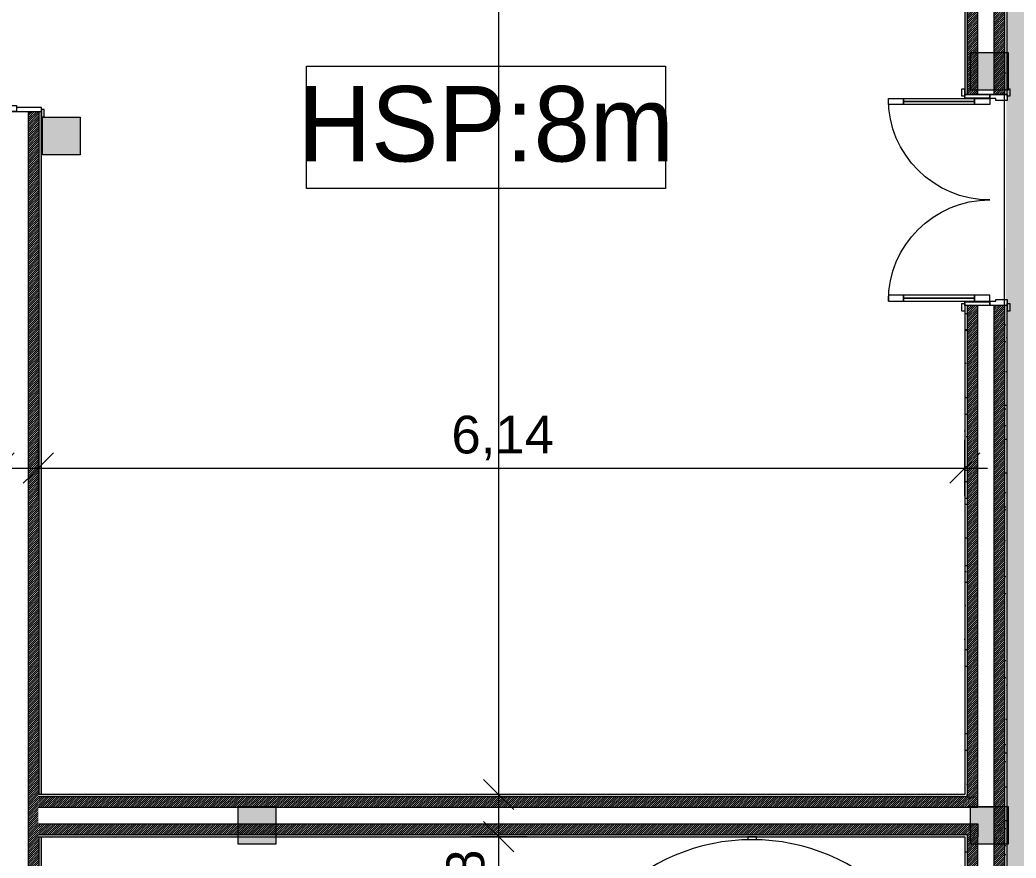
# Model space of a CAD drawing. Header units: millimetres. Extents: x 141848 to 1648660, y -821378 to -151356.
# Drawn here: x 185433 to 192036, y -200522 to -194965 of the extents above; entities that cross this region are included whole.
import ezdxf

# ---------------------------------------------------------------- set-up
doc = ezdxf.new("R2010")
doc.units = ezdxf.units.MM
doc.header["$MEASUREMENT"] = 0
doc.linetypes.add('Wipeout_Contour', pattern=[1000, 0, -1000])
for name, color, linetype in [('Cotations - 1_100', 7, 'Continuous'), ('Hachure', 7, 'Continuous'), ('Nouveau_Co-Structure', 7, 'Continuous'), ('Portes ARCHICAD', 7, 'Continuous'), ('Sols_ Dalles', 7, 'Continuous')]:
    doc.layers.add(name, color=color, linetype=linetype)
doc.styles.add('STYLE_GENERE_1', font='')
doc.styles.add('STYLE_GENERE_2', font='')
doc.styles.get('STYLE_GENERE_1').set_extended_font_data('Agency FB')
doc.styles.get('STYLE_GENERE_2').set_extended_font_data('Arial')
doc.dimstyles.new('STYLE_GENERE__1', dxfattribs={"dimtxt": 250, "dimasz": 190, "dimexe": 1.25, "dimexo": 0.625, "dimgap": 0, "dimtad": 1, "dimlfac": 0.001, "dimtxsty": 'STYLE_GENERE_2', "dimblk": 'ARROWHEAD_6', "dimblk1": 'ARROWHEAD_6', "dimblk2": 'ARROWHEAD_6', "dimcen": 2.5, "dimse1": 1, "dimse2": 1, "dimclrd": 7, "dimclre": 7, "dimclrt": 7, "dimazin": 3, "dimtfac": 1, "dimtmove": 0, "dimatfit": 3})
doc.dimstyles.new('STYLE_GENERE__2', dxfattribs={"dimtxt": 250, "dimasz": 190, "dimexe": 1.25, "dimexo": 0.625, "dimgap": 0, "dimtad": 1, "dimlfac": 0.001, "dimtxsty": 'STYLE_GENERE_2', "dimblk": 'ARROWHEAD_6', "dimblk1": 'ARROWHEAD_6', "dimblk2": 'ARROWHEAD_6', "dimcen": 2.5, "dimse1": 1, "dimse2": 1, "dimclrd": 7, "dimclre": 7, "dimclrt": 7, "dimazin": 3, "dimtfac": 1, "dimtmove": 0, "dimatfit": 3})
pattern_1 = [(45, (0, 175), (-55.68466, 55.68466), [0, -52.5, 0, -78.75]), (110, (175, 175), (74.000794, 26.934086), [0, -38.5, 0, -66.5])]
pattern_2 = [(45, (0, 0), (-7.0710678, 7.0710678), [])]

# ---------------------------------------------------------------- blocks, each defined once
blk = doc.blocks.new('Porte double 25')
at = {"layer": 'Portes ARCHICAD', "color": 7, "linetype": 'Continuous', "lineweight": 5}
for p, q in [((-672, 672), (-672, 572)), ((-632, 672), (-672, 672)), ((-632, 572), (-632, 672)), ((632, 572), (632, 672)), ((632, 672), (672, 672)), ((672, 672), (672, 572)), ((-672, 572), (-632, 572)), ((-652, 572), (-652, 100)), ((672, 572), (632, 572)), ((652, 572), (652, 100)), ((-632, 100), (-672, 100)), ((-672, 100), (-672, 0)), ((-632, 0), (-632, 100)), ((632, 0), (632, 100)), ((632, 100), (672, 100)), ((672, 100), (672, 0)), ((-737, 0), (-737, 19)), ((-737, 19), (-687, 19)), ((-687, 0), (-737, 0)), ((-700, 0), (-737, 0)), ((-700, 0), (-737, 0)), ((-672, 0), (-700, 0)), ((-700, 0), (-700, -115)), ((-700, 0), (-700, -15)), ((-700, 0), (-700, -15)), ((-687, 19), (-687, 0)), ((-672, -40), (-672, 0)), ((-672, 0), (-632, 0)), ((672, 0), (632, 0)), ((700, 0), (672, 0)), ((672, 0), (672, -40)), ((687, 19), (737, 19)), ((687, 0), (687, 19)), ((737, 0), (687, 0)), ((700, -115), (700, 0)), ((700, 0), (700, -15)), ((700, 0), (700, -15)), ((700, 0), (737, 0)), ((700, 0), (737, 0)), ((737, 19), (737, 0)), ((-700, -15), (-700, -85)), ((-700, -15), (-700, -85)), ((-660, -40), (-672, -40)), ((-660, -115), (-660, -40)), ((672, -40), (660, -40)), ((660, -40), (660, -115)), ((700, -15), (700, -85)), ((700, -15), (700, -85)), ((-700, -85), (-700, -115)), ((-700, -85), (-700, -115)), ((-700, -280), (-700, -115)), ((-700, -115), (-675, -115)), ((-700, -115), (-660, -115)), ((-700, -115), (-700, -195)), ((-700, -115), (-700, -195)), ((-675, -115), (-675, -280)), ((660, -115), (700, -115)), ((675, -280), (675, -115)), ((675, -115), (700, -115)), ((700, -85), (700, -115)), ((700, -85), (700, -115)), ((700, -115), (700, -280)), ((700, -115), (700, -195)), ((700, -115), (700, -195)), ((-700, -195), (-700, -265)), ((-700, -195), (-700, -265)), ((700, -195), (700, -265)), ((700, -195), (700, -265)), ((-737, -299), (-737, -280)), ((-737, -280), (-687, -280)), ((-700, -280), (-737, -280)), ((-700, -280), (-737, -280)), ((-687, -299), (-737, -299)), ((-700, -265), (-700, -280)), ((-700, -265), (-700, -280)), ((-675, -280), (-700, -280)), ((-687, -280), (-687, -299)), ((700, -280), (675, -280)), ((687, -280), (737, -280)), ((687, -299), (687, -280)), ((737, -299), (687, -299)), ((700, -265), (700, -280)), ((700, -265), (700, -280)), ((700, -280), (737, -280)), ((700, -280), (737, -280)), ((737, -280), (737, -299))]:
    blk.add_line(p, q, dxfattribs=at)
at = {"layer": 'Portes ARCHICAD', "color": 7, "linetype": 'Continuous', "lineweight": 5, "flags": 128}
for points in [[(-672, 572), (-672, 100), (-652, 100), (-652, 572)], [(-652, 572), (-652, 100), (-632, 100), (-632, 572)], [(652, 572), (652, 100), (632, 100), (632, 572)], [(672, 572), (672, 100), (652, 100), (652, 572)]]:
    blk.add_lwpolyline(points, close=True, dxfattribs=at)
at = {"layer": 'Portes ARCHICAD', "color": 7, "linetype": 'Continuous', "lineweight": 5}
for centre, start, end in [((-672, 0), 0, 90), ((672, 0), 90, 180)]:
    blk.add_arc(centre, 672, start, end, dxfattribs=at)
blk = doc.blocks.new('Mur_8_1', base_point=(185576, -188434))
at = {"color": 254, "linetype": 'Wipeout_Contour', "lineweight": 0, "ltscale": 1093558.611150799}
blk.add_wipeout([(185561, -195571.4), (185561, -205895.6), (185576, -205895.6), (185576, -195571.4)], dxfattribs=at)
at = {"linetype": 'Continuous', "lineweight": 5, "true_color": 0x5f5f5f}
h = blk.add_hatch(dxfattribs=at)
h.set_pattern_fill('Enduit_0001', color=251, style=0, pattern_type=2)
h.set_pattern_definition(pattern_1)
h.paths.add_polyline_path([(185561, -195571.4), (185561, -205895.6), (185576, -205895.6), (185576, -195571.4)])
at = {"color": 254, "linetype": 'Wipeout_Contour', "lineweight": 0, "ltscale": 1093443.210127418}
blk.add_wipeout([(185491, -195571.4), (185491, -205895.6), (185561, -205895.6), (185561, -195571.4)], dxfattribs=at)
at = {"linetype": 'Continuous', "lineweight": 5, "true_color": 0x5f5f5f}
h = blk.add_hatch(dxfattribs=at)
h.set_pattern_fill('Briques_terre_cuite__int_97', color=251, style=0, pattern_type=2)
h.set_pattern_definition(pattern_2)
h.paths.add_polyline_path([(185491, -195571.4), (185491, -205895.6), (185561, -205895.6), (185561, -195571.4)])
at = {"color": 7, "linetype": 'Continuous', "lineweight": 5}
for p, q in [((185561, -205895.6), (185561, -195571.4)), ((185561, -195571.4), (185576, -195571.4)), ((185576, -195571.4), (185576, -195608.4))]:
    blk.add_line(p, q, dxfattribs=at)
at = {"color": 7, "linetype": 'Continuous', "lineweight": 5, "flags": 128}
blk.add_lwpolyline([(185576, -205895.6), (185576, -195571.4)], dxfattribs=at)
at = {"color": 254, "linetype": 'Wipeout_Contour', "lineweight": 0, "ltscale": 1093198.875686911}
blk.add_wipeout([(185381, -195571.4), (185381, -205895.6), (185491, -205895.6), (185491, -195571.4)], dxfattribs=at)
at = {"color": 7, "linetype": 'Continuous', "lineweight": 5}
for p, q in [((185411, -195571.4), (185491, -195571.4)), ((185491, -205895.6), (185491, -195571.4)), ((185491, -195571.4), (185561, -195571.4))]:
    blk.add_line(p, q, dxfattribs=at)
at = {"layer": 'Portes ARCHICAD', "color": 7, "linetype": 'Continuous', "lineweight": 5, "xscale": -1, "zscale": 1000, "rotation": 90}
blk.add_blockref('Porte double 25', (185296, -194871.4), dxfattribs=at)
blk = doc.blocks.new('Mur_18_1', base_point=(185555.5, -200380.6))
at = {"color": 254, "linetype": 'Wipeout_Contour', "lineweight": 0, "ltscale": 831348.186557}
blk.add_wipeout([(191696, -200100.6), (191711, -200115.6), (191711, -200100.6)], dxfattribs=at)
at = {"color": 254, "linetype": 'Wipeout_Contour', "lineweight": 0, "ltscale": 1100792.837930472}
blk.add_wipeout([(191696, -200365.6), (185555.5, -200365.6), (185555.5, -200380.6), (191696, -200380.6)], dxfattribs=at)
at = {"color": 254, "linetype": 'Wipeout_Contour', "lineweight": 0, "ltscale": 832472.228427}
blk.add_wipeout([(191976, -200365.6), (191961, -200365.6), (191976, -200380.6)], dxfattribs=at)
at = {"linetype": 'Continuous', "lineweight": 5, "true_color": 0x5f5f5f}
h = blk.add_hatch(dxfattribs=at)
h.set_pattern_fill('Enduit_0001', color=251, style=0, pattern_type=2)
h.set_pattern_definition(pattern_1)
h.paths.add_polyline_path([(191696, -200100.6), (191711, -200115.6), (191711, -200100.6)])
h = blk.add_hatch(dxfattribs=at)
h.set_pattern_fill('Enduit_0001', color=251, style=0, pattern_type=2)
h.set_pattern_definition(pattern_1)
h.paths.add_polyline_path([(191696, -200365.6), (185555.5, -200365.6), (185555.5, -200380.6), (191696, -200380.6)])
h = blk.add_hatch(dxfattribs=at)
h.set_pattern_fill('Enduit_0001', color=251, style=0, pattern_type=2)
h.set_pattern_definition(pattern_1)
h.paths.add_polyline_path([(191976, -200365.6), (191961, -200365.6), (191976, -200380.6)])
at = {"color": 254, "linetype": 'Wipeout_Contour', "lineweight": 0, "ltscale": 832291.12874}
blk.add_wipeout([(191891, -200295.6), (191961, -200365.6), (191961, -200295.6)], dxfattribs=at)
at = {"color": 254, "linetype": 'Wipeout_Contour', "lineweight": 0, "ltscale": 1109231.172089697}
blk.add_wipeout([(191711, -200365.6), (191696, -200365.6), (191696, -200380.6), (191711, -200380.6)], dxfattribs=at)
at = {"linetype": 'Continuous', "lineweight": 5, "true_color": 0x5f5f5f}
h = blk.add_hatch(dxfattribs=at)
h.set_pattern_fill('Briques_terre_cuite__int_97', color=251, style=0, pattern_type=2)
h.set_pattern_definition(pattern_2)
h.paths.add_polyline_path([(191891, -200295.6), (191961, -200365.6), (191961, -200295.6)])
h = blk.add_hatch(dxfattribs=at)
h.set_pattern_fill('Enduit_0001', color=251, style=0, pattern_type=2)
h.set_pattern_definition(pattern_1)
h.paths.add_polyline_path([(191711, -200365.6), (191696, -200365.6), (191696, -200380.6), (191711, -200380.6)])
at = {"color": 254, "linetype": 'Wipeout_Contour', "lineweight": 0, "ltscale": 831908.778658}
blk.add_wipeout([(191781, -200185.6), (191891, -200295.6), (191891, -200185.6)], dxfattribs=at)
at = {"color": 254, "linetype": 'Wipeout_Contour', "lineweight": 0, "ltscale": 1100689.804570638}
blk.add_wipeout([(191711, -200295.6), (185555.5, -200295.6), (185555.5, -200365.6), (191711, -200365.6)], dxfattribs=at)
at = {"color": 254, "linetype": 'Wipeout_Contour', "lineweight": 0, "ltscale": 832474.09663}
blk.add_wipeout([(191961, -200365.6), (191961, -200380.6), (191976, -200380.6)], dxfattribs=at)
at = {"linetype": 'Continuous', "lineweight": 5, "true_color": 0x5f5f5f}
h = blk.add_hatch(dxfattribs=at)
h.set_pattern_fill('Briques_terre_cuite__int_97', color=251, style=0, pattern_type=2)
h.set_pattern_definition(pattern_2)
h.paths.add_polyline_path([(191711, -200295.6), (185555.5, -200295.6), (185555.5, -200365.6), (191711, -200365.6)])
h = blk.add_hatch(dxfattribs=at)
h.set_pattern_fill('Enduit_0001', color=251, style=0, pattern_type=2)
h.set_pattern_definition(pattern_1)
h.paths.add_polyline_path([(191961, -200365.6), (191961, -200380.6), (191976, -200380.6)])
at = {"color": 254, "linetype": 'Wipeout_Contour', "lineweight": 0, "ltscale": 831527.627842}
blk.add_wipeout([(191711, -200115.6), (191781, -200185.6), (191781, -200115.6)], dxfattribs=at)
at = {"linetype": 'Continuous', "lineweight": 5, "true_color": 0x5f5f5f}
h = blk.add_hatch(dxfattribs=at)
h.set_pattern_fill('Briques_terre_cuite__int_97', color=251, style=0, pattern_type=2)
h.set_pattern_definition(pattern_2)
h.paths.add_polyline_path([(191711, -200115.6), (191781, -200185.6), (191781, -200115.6)])
at = {"color": 254, "linetype": 'Wipeout_Contour', "lineweight": 0, "ltscale": 1109225.892009996}
blk.add_wipeout([(191781, -200295.6), (191711, -200295.6), (191711, -200365.6), (191781, -200365.6)], dxfattribs=at)
at = {"color": 254, "linetype": 'Wipeout_Contour', "lineweight": 0, "ltscale": 832294.66322}
blk.add_wipeout([(191891, -200295.6), (191891, -200365.6), (191961, -200365.6)], dxfattribs=at)
at = {"linetype": 'Continuous', "lineweight": 5, "true_color": 0x5f5f5f}
h = blk.add_hatch(dxfattribs=at)
h.set_pattern_fill('Briques_terre_cuite__int_97', color=251, style=0, pattern_type=2)
h.set_pattern_definition(pattern_2)
h.paths.add_polyline_path([(191781, -200295.6), (191711, -200295.6), (191711, -200365.6), (191781, -200365.6)])
h = blk.add_hatch(dxfattribs=at)
h.set_pattern_fill('Briques_terre_cuite__int_97', color=251, style=0, pattern_type=2)
h.set_pattern_definition(pattern_2)
h.paths.add_polyline_path([(191891, -200295.6), (191891, -200365.6), (191961, -200365.6)])
at = {"color": 7, "linetype": 'Continuous', "lineweight": 5}
for p, q in [((191961, -200365.6), (191961, -200295.6)), ((185555.5, -200365.6), (191711, -200365.6)), ((191711, -200365.6), (191711, -200380.6)), ((191961, -200380.6), (191961, -200365.6))]:
    blk.add_line(p, q, dxfattribs=at)
at = {"color": 7, "linetype": 'Continuous', "lineweight": 5, "flags": 128}
for points in [[(191976, -200380.6), (191976, -200365.6)], [(185555.5, -200380.6), (191696, -200380.6)]]:
    blk.add_lwpolyline(points, dxfattribs=at)
at = {"color": 7, "linetype": 'Continuous', "lineweight": 5}
blk.add_point((191891, -200365.6), dxfattribs=at)
at = {"color": 254, "linetype": 'Wipeout_Contour', "lineweight": 0, "ltscale": 1100021.241872152}
blk.add_wipeout([(191696, -200100.6), (185555.5, -200100.6), (185555.5, -200115.6), (191696, -200115.6)], dxfattribs=at)
at = {"linetype": 'Continuous', "lineweight": 5, "true_color": 0x5f5f5f}
h = blk.add_hatch(dxfattribs=at)
h.set_pattern_fill('Enduit_0001', color=251, style=0, pattern_type=2)
h.set_pattern_definition(pattern_1)
h.paths.add_polyline_path([(191696, -200100.6), (185555.5, -200100.6), (185555.5, -200115.6), (191696, -200115.6)])
at = {"color": 254, "linetype": 'Wipeout_Contour', "lineweight": 0, "ltscale": 1100524.563557765}
blk.add_wipeout([(191781, -200185.6), (185555.5, -200185.6), (185555.5, -200295.6), (191781, -200295.6)], dxfattribs=at)
at = {"color": 254, "linetype": 'Wipeout_Contour', "lineweight": 0, "ltscale": 831350.055374}
blk.add_wipeout([(191696, -200115.6), (191711, -200115.6), (191696, -200100.6)], dxfattribs=at)
at = {"color": 254, "linetype": 'Wipeout_Contour', "lineweight": 0, "ltscale": 831913.526432}
blk.add_wipeout([(191781, -200295.6), (191891, -200295.6), (191781, -200185.6)], dxfattribs=at)
at = {"linetype": 'Continuous', "lineweight": 5, "true_color": 0x5f5f5f}
h = blk.add_hatch(dxfattribs=at)
h.set_pattern_fill('Enduit_0001', color=251, style=0, pattern_type=2)
h.set_pattern_definition(pattern_1)
h.paths.add_polyline_path([(191696, -200115.6), (191711, -200115.6), (191696, -200100.6)])
at = {"color": 7, "linetype": 'Continuous', "lineweight": 5}
for p, q in [((191891, -200295.6), (191891, -200185.6)), ((185555.5, -200295.6), (191781, -200295.6)), ((191781, -200295.6), (191781, -200365.6)), ((191891, -200365.6), (191891, -200295.6))]:
    blk.add_line(p, q, dxfattribs=at)
at = {"color": 254, "linetype": 'Wipeout_Contour', "lineweight": 0, "ltscale": 1100165.711308609}
blk.add_wipeout([(191711, -200115.6), (185555.5, -200115.6), (185555.5, -200185.6), (191711, -200185.6)], dxfattribs=at)
at = {"linetype": 'Continuous', "lineweight": 5, "true_color": 0x5f5f5f}
h = blk.add_hatch(dxfattribs=at)
h.set_pattern_fill('Briques_terre_cuite__int_97', color=251, style=0, pattern_type=2)
h.set_pattern_definition(pattern_2)
h.paths.add_polyline_path([(191711, -200115.6), (185555.5, -200115.6), (185555.5, -200185.6), (191711, -200185.6)])
at = {"color": 254, "linetype": 'Wipeout_Contour', "lineweight": 0, "ltscale": 831531.164268}
blk.add_wipeout([(191711, -200185.6), (191781, -200185.6), (191711, -200115.6)], dxfattribs=at)
at = {"linetype": 'Continuous', "lineweight": 5, "true_color": 0x5f5f5f}
h = blk.add_hatch(dxfattribs=at)
h.set_pattern_fill('Briques_terre_cuite__int_97', color=251, style=0, pattern_type=2)
h.set_pattern_definition(pattern_2)
h.paths.add_polyline_path([(191711, -200185.6), (191781, -200185.6), (191711, -200115.6)])
at = {"color": 7, "linetype": 'Continuous', "lineweight": 5}
for p, q in [((191711, -200115.6), (191711, -200100.6)), ((191711, -200115.6), (185555.5, -200115.6)), ((191781, -200185.6), (191781, -200115.6)), ((185555.5, -200185.6), (191711, -200185.6)), ((191711, -200185.6), (191781, -200185.6))]:
    blk.add_line(p, q, dxfattribs=at)
at = {"color": 7, "linetype": 'Continuous', "lineweight": 5, "flags": 128}
blk.add_lwpolyline([(191696, -200100.6), (185555.5, -200100.6)], dxfattribs=at)
blk = doc.blocks.new('Porte double 25_2')
at = {"layer": 'Portes ARCHICAD', "color": 7, "linetype": 'Continuous', "lineweight": 5}
for p, q in [((-672, 672), (-672, 572)), ((-632, 672), (-672, 672)), ((-632, 572), (-632, 672)), ((632, 572), (632, 672)), ((632, 672), (672, 672)), ((672, 672), (672, 572)), ((-672, 572), (-632, 572)), ((-652, 572), (-652, 100)), ((672, 572), (632, 572)), ((652, 572), (652, 100)), ((-687, 184), (-737, 184)), ((-737, 184), (-737, 165)), ((-737, 165), (-687, 165)), ((-700, 165), (-737, 165)), ((-700, 165), (-737, 165)), ((-675, 165), (-700, 165)), ((-700, 165), (-700, 0)), ((-700, 150), (-700, 165)), ((-700, 150), (-700, 165)), ((-700, 80), (-700, 150)), ((-700, 80), (-700, 150)), ((-687, 165), (-687, 184)), ((-675, 0), (-675, 165)), ((700, 165), (675, 165)), ((675, 165), (675, 0)), ((737, 184), (687, 184)), ((687, 184), (687, 165)), ((687, 165), (737, 165)), ((700, 0), (700, 165)), ((700, 150), (700, 165)), ((700, 150), (700, 165)), ((700, 165), (737, 165)), ((700, 165), (737, 165)), ((700, 80), (700, 150)), ((700, 80), (700, 150)), ((737, 165), (737, 184)), ((-700, 0), (-700, 80)), ((-700, 0), (-700, 80)), ((-632, 100), (-672, 100)), ((-672, 100), (-672, 0)), ((-632, 0), (-632, 100)), ((632, 0), (632, 100)), ((632, 100), (672, 100)), ((672, 100), (672, 0)), ((700, 0), (700, 80)), ((700, 0), (700, 80)), ((-700, 0), (-675, 0)), ((-672, 0), (-700, 0)), ((-700, 0), (-700, -115)), ((-700, -30), (-700, 0)), ((-700, -30), (-700, 0)), ((-672, -40), (-672, 0)), ((-672, 0), (-632, 0)), ((672, 0), (632, 0)), ((700, 0), (672, 0)), ((672, 0), (672, -40)), ((675, 0), (700, 0)), ((700, -115), (700, 0)), ((700, -30), (700, 0)), ((700, -30), (700, 0)), ((-700, -100), (-700, -30)), ((-700, -100), (-700, -30)), ((-660, -40), (-672, -40)), ((-660, -115), (-660, -40)), ((672, -40), (660, -40)), ((660, -40), (660, -115)), ((700, -100), (700, -30)), ((700, -100), (700, -30)), ((-687, -115), (-737, -115)), ((-737, -115), (-737, -134)), ((-700, -115), (-737, -115)), ((-700, -115), (-737, -115)), ((-700, -115), (-700, -100)), ((-700, -115), (-700, -100)), ((-700, -115), (-660, -115)), ((-687, -134), (-687, -115)), ((660, -115), (700, -115)), ((737, -115), (687, -115)), ((687, -115), (687, -134)), ((700, -115), (700, -100)), ((700, -115), (700, -100)), ((700, -115), (737, -115)), ((700, -115), (737, -115)), ((737, -134), (737, -115)), ((-737, -134), (-687, -134)), ((687, -134), (737, -134))]:
    blk.add_line(p, q, dxfattribs=at)
at = {"layer": 'Portes ARCHICAD', "color": 7, "linetype": 'Continuous', "lineweight": 5, "flags": 128}
for points in [[(-672, 572), (-672, 100), (-652, 100), (-652, 572)], [(-652, 572), (-652, 100), (-632, 100), (-632, 572)], [(652, 572), (652, 100), (632, 100), (632, 572)], [(672, 572), (672, 100), (652, 100), (652, 572)]]:
    blk.add_lwpolyline(points, close=True, dxfattribs=at)
at = {"layer": 'Portes ARCHICAD', "color": 7, "linetype": 'Continuous', "lineweight": 5}
for centre, start, end in [((-672, 0), 0, 90), ((672, 0), 90, 180)]:
    blk.add_arc(centre, 672, start, end, dxfattribs=at)
blk = doc.blocks.new('Mur_19_1', base_point=(191976, -200380.6))
at = {"color": 254, "linetype": 'Wipeout_Contour', "lineweight": 0, "ltscale": 1085563.623889764}
blk.add_wipeout([(191696, -188714), (191696, -195458.4), (191711, -195458.4), (191711, -188714)], dxfattribs=at)
at = {"color": 254, "linetype": 'Wipeout_Contour', "lineweight": 0, "ltscale": 1093458.515772708}
blk.add_wipeout([(191961, -193776.5), (191961, -195458.4), (191976, -195458.4), (191976, -193776.5)], dxfattribs=at)
at = {"color": 254, "linetype": 'Wipeout_Contour', "lineweight": 0, "ltscale": 1103779.79350782}
blk.add_wipeout([(191696, -200100.6), (191711, -200100.6), (191711, -196858.4), (191696, -196858.4)], dxfattribs=at)
at = {"color": 254, "linetype": 'Wipeout_Contour', "lineweight": 0, "ltscale": 1104899.048900224}
blk.add_wipeout([(191961, -200365.6), (191976, -200365.6), (191976, -196858.4), (191961, -196858.4)], dxfattribs=at)
at = {"linetype": 'Continuous', "lineweight": 5, "true_color": 0x5f5f5f}
h = blk.add_hatch(dxfattribs=at)
h.set_pattern_fill('Enduit_0001', color=251, style=0, pattern_type=2)
h.set_pattern_definition(pattern_1)
h.paths.add_polyline_path([(191696, -188714), (191696, -195458.4), (191711, -195458.4), (191711, -188714)])
h = blk.add_hatch(dxfattribs=at)
h.set_pattern_fill('Enduit_0001', color=251, style=0, pattern_type=2)
h.set_pattern_definition(pattern_1)
h.paths.add_polyline_path([(191961, -193776.5), (191961, -195458.4), (191976, -195458.4), (191976, -193776.5)])
h = blk.add_hatch(dxfattribs=at)
h.set_pattern_fill('Enduit_0001', color=251, style=0, pattern_type=2)
h.set_pattern_definition(pattern_1)
h.paths.add_polyline_path([(191696, -200100.6), (191711, -200100.6), (191711, -196858.4), (191696, -196858.4)])
h = blk.add_hatch(dxfattribs=at)
h.set_pattern_fill('Enduit_0001', color=251, style=0, pattern_type=2)
h.set_pattern_definition(pattern_1)
h.paths.add_polyline_path([(191961, -200365.6), (191976, -200365.6), (191976, -196858.4), (191961, -196858.4)])
at = {"color": 254, "linetype": 'Wipeout_Contour', "lineweight": 0, "ltscale": 1093317.830664034}
blk.add_wipeout([(191961, -193761.5), (191891, -193761.5), (191891, -195458.4), (191961, -195458.4)], dxfattribs=at)
at = {"color": 254, "linetype": 'Wipeout_Contour', "lineweight": 0, "ltscale": 1104679.819378013}
blk.add_wipeout([(191891, -196858.4), (191891, -200295.6), (191961, -200295.6), (191961, -196858.4)], dxfattribs=at)
at = {"linetype": 'Continuous', "lineweight": 5, "true_color": 0x5f5f5f}
h = blk.add_hatch(dxfattribs=at)
h.set_pattern_fill('Briques_terre_cuite__int_97', color=251, style=0, pattern_type=2)
h.set_pattern_definition(pattern_2)
h.paths.add_polyline_path([(191961, -193761.5), (191891, -193761.5), (191891, -195458.4), (191961, -195458.4)])
h = blk.add_hatch(dxfattribs=at)
h.set_pattern_fill('Briques_terre_cuite__int_97', color=251, style=0, pattern_type=2)
h.set_pattern_definition(pattern_2)
h.paths.add_polyline_path([(191891, -196858.4), (191891, -200295.6), (191961, -200295.6), (191961, -196858.4)])
at = {"color": 7, "linetype": 'Continuous', "lineweight": 5}
for p, q in [((191961, -195458.4), (191961, -193761.5)), ((191976, -195458.4), (191976, -195421.4)), ((191976, -195458.4), (191961, -195458.4)), ((191961, -200295.6), (191961, -196858.4)), ((191976, -196858.4), (191961, -196858.4)), ((191976, -196858.4), (191976, -196895.4)), ((191961, -200365.6), (191961, -200295.6))]:
    blk.add_line(p, q, dxfattribs=at)
at = {"color": 7, "linetype": 'Continuous', "lineweight": 5, "flags": 128}
for points in [[(191976, -195458.4), (191976, -193776.5)], [(191976, -200365.6), (191976, -196858.4)]]:
    blk.add_lwpolyline(points, dxfattribs=at)
at = {"color": 254, "linetype": 'Wipeout_Contour', "lineweight": 0, "ltscale": 1085818.902740489}
blk.add_wipeout([(191891, -188629), (191781, -188629), (191781, -195458.4), (191891, -195458.4)], dxfattribs=at)
at = {"color": 254, "linetype": 'Wipeout_Contour', "lineweight": 0, "ltscale": 1104270.805153759}
blk.add_wipeout([(191781, -196858.4), (191781, -200185.6), (191891, -200185.6), (191891, -196858.4)], dxfattribs=at)
at = {"color": 7, "linetype": 'Continuous', "lineweight": 5}
for p, q in [((191891, -195458.4), (191891, -188629)), ((191891, -195458.4), (191861, -195458.4)), ((191961, -195458.4), (191891, -195458.4)), ((191891, -196858.4), (191861, -196858.4)), ((191891, -200185.6), (191891, -196858.4)), ((191961, -196858.4), (191891, -196858.4)), ((191891, -200295.6), (191891, -200185.6))]:
    blk.add_line(p, q, dxfattribs=at)
at = {"color": 254, "linetype": 'Wipeout_Contour', "lineweight": 0, "ltscale": 1085662.684709702}
blk.add_wipeout([(191781, -188699), (191711, -188699), (191711, -195458.4), (191781, -195458.4)], dxfattribs=at)
at = {"color": 254, "linetype": 'Wipeout_Contour', "lineweight": 0, "ltscale": 1103919.569784549}
blk.add_wipeout([(191711, -196858.4), (191711, -200115.6), (191781, -200115.6), (191781, -196858.4)], dxfattribs=at)
at = {"linetype": 'Continuous', "lineweight": 5, "true_color": 0x5f5f5f}
h = blk.add_hatch(dxfattribs=at)
h.set_pattern_fill('Briques_terre_cuite__int_97', color=251, style=0, pattern_type=2)
h.set_pattern_definition(pattern_2)
h.paths.add_polyline_path([(191781, -188699), (191711, -188699), (191711, -195458.4), (191781, -195458.4)])
h = blk.add_hatch(dxfattribs=at)
h.set_pattern_fill('Briques_terre_cuite__int_97', color=251, style=0, pattern_type=2)
h.set_pattern_definition(pattern_2)
h.paths.add_polyline_path([(191711, -196858.4), (191711, -200115.6), (191781, -200115.6), (191781, -196858.4)])
at = {"color": 7, "linetype": 'Continuous', "lineweight": 5}
for p, q in [((191711, -188699), (191711, -195458.4)), ((191781, -195458.4), (191781, -188699)), ((191696, -195458.4), (191696, -195421.4)), ((191711, -195458.4), (191696, -195458.4)), ((191781, -195458.4), (191711, -195458.4)), ((191861, -195458.4), (191781, -195458.4)), ((191696, -196858.4), (191696, -196895.4)), ((191711, -196858.4), (191696, -196858.4)), ((191711, -196858.4), (191711, -200100.6)), ((191781, -196858.4), (191711, -196858.4)), ((191781, -200115.6), (191781, -196858.4)), ((191861, -196858.4), (191781, -196858.4)), ((191711, -200115.6), (191711, -200100.6)), ((191781, -200185.6), (191781, -200115.6))]:
    blk.add_line(p, q, dxfattribs=at)
at = {"color": 7, "linetype": 'Continuous', "lineweight": 5, "flags": 128}
for points in [[(191696, -188714), (191696, -195458.4)], [(191696, -196858.4), (191696, -200100.6)]]:
    blk.add_lwpolyline(points, dxfattribs=at)
at = {"layer": 'Portes ARCHICAD', "color": 7, "linetype": 'Continuous', "lineweight": 5, "xscale": -1, "zscale": 1000, "rotation": 90}
blk.add_blockref('Porte double 25_2', (191861, -196158.4), dxfattribs=at)
blk = doc.blocks.new('Mur_171_1', base_point=(191976, -205895.6))
at = {"color": 254, "linetype": 'Wipeout_Contour', "lineweight": 0, "ltscale": 1109348.704791305}
blk.add_wipeout([(191781, -200365.6), (191711, -200365.6), (191711, -200380.6), (191781, -200380.6)], dxfattribs=at)
at = {"linetype": 'Continuous', "lineweight": 5, "true_color": 0x5f5f5f}
h = blk.add_hatch(dxfattribs=at)
h.set_pattern_fill('Briques_terre_cuite__int_97', color=251, style=0, pattern_type=2)
h.set_pattern_definition(pattern_2)
h.paths.add_polyline_path([(191781, -200365.6), (191711, -200365.6), (191711, -200380.6), (191781, -200380.6)])
at = {"color": 254, "linetype": 'Wipeout_Contour', "lineweight": 0, "ltscale": 1109597.639768974}
blk.add_wipeout([(191891, -200365.6), (191781, -200365.6), (191781, -200380.6), (191891, -200380.6)], dxfattribs=at)
at = {"color": 254, "linetype": 'Wipeout_Contour', "lineweight": 0, "ltscale": 1112339.212126541}
blk.add_wipeout([(191696, -200380.6), (191696, -202510.8), (191711, -202510.8), (191711, -200380.6)], dxfattribs=at)
at = {"linetype": 'Continuous', "lineweight": 5, "true_color": 0x5f5f5f}
h = blk.add_hatch(dxfattribs=at)
h.set_pattern_fill('Enduit_0001', color=251, style=0, pattern_type=2)
h.set_pattern_definition(pattern_1)
h.paths.add_polyline_path([(191696, -200380.6), (191696, -202510.8), (191711, -202510.8), (191711, -200380.6)])
at = {"color": 254, "linetype": 'Wipeout_Contour', "lineweight": 0, "ltscale": 1109846.622000877}
blk.add_wipeout([(191961, -200365.6), (191891, -200365.6), (191891, -200380.6), (191961, -200380.6)], dxfattribs=at)
at = {"linetype": 'Continuous', "lineweight": 5, "true_color": 0x5f5f5f}
h = blk.add_hatch(dxfattribs=at)
h.set_pattern_fill('Briques_terre_cuite__int_97', color=251, style=0, pattern_type=2)
h.set_pattern_definition(pattern_2)
h.paths.add_polyline_path([(191961, -200365.6), (191891, -200365.6), (191891, -200380.6), (191961, -200380.6)])
at = {"color": 254, "linetype": 'Wipeout_Contour', "lineweight": 0, "ltscale": 1109474.854544004}
blk.add_wipeout([(191891, -200295.6), (191781, -200295.6), (191781, -200365.6), (191891, -200365.6)], dxfattribs=at)
at = {"color": 254, "linetype": 'Wipeout_Contour', "lineweight": 0, "ltscale": 1113070.215723516}
blk.add_wipeout([(191961, -200380.6), (191961, -202510.8), (191976, -202510.8), (191976, -200380.6)], dxfattribs=at)
at = {"linetype": 'Continuous', "lineweight": 5, "true_color": 0x5f5f5f}
h = blk.add_hatch(dxfattribs=at)
h.set_pattern_fill('Enduit_0001', color=251, style=0, pattern_type=2)
h.set_pattern_definition(pattern_1)
h.paths.add_polyline_path([(191961, -200380.6), (191961, -202510.8), (191976, -202510.8), (191976, -200380.6)])
at = {"color": 254, "linetype": 'Wipeout_Contour', "lineweight": 0, "ltscale": 1112952.948186712}
blk.add_wipeout([(191891, -200380.6), (191891, -202510.8), (191961, -202510.8), (191961, -200380.6)], dxfattribs=at)
at = {"linetype": 'Continuous', "lineweight": 5, "true_color": 0x5f5f5f}
h = blk.add_hatch(dxfattribs=at)
h.set_pattern_fill('Briques_terre_cuite__int_97', color=251, style=0, pattern_type=2)
h.set_pattern_definition(pattern_2)
h.paths.add_polyline_path([(191891, -200380.6), (191891, -202510.8), (191961, -202510.8), (191961, -200380.6)])
at = {"color": 7, "linetype": 'Continuous', "lineweight": 5}
for p, q in [((191961, -200380.6), (191961, -200365.6)), ((191961, -202510.8), (191961, -200380.6))]:
    blk.add_line(p, q, dxfattribs=at)
at = {"color": 7, "linetype": 'Continuous', "lineweight": 5, "flags": 128}
blk.add_lwpolyline([(191976, -202510.8), (191976, -200380.6)], dxfattribs=at)
at = {"color": 254, "linetype": 'Wipeout_Contour', "lineweight": 0, "ltscale": 1112704.659095761}
blk.add_wipeout([(191781, -200380.6), (191781, -202510.8), (191891, -202510.8), (191891, -200380.6)], dxfattribs=at)
at = {"color": 7, "linetype": 'Continuous', "lineweight": 5}
for p, q in [((191891, -200365.6), (191891, -200295.6)), ((191891, -200380.6), (191891, -200365.6)), ((191891, -202510.8), (191891, -200380.6))]:
    blk.add_line(p, q, dxfattribs=at)
at = {"color": 254, "linetype": 'Wipeout_Contour', "lineweight": 0, "ltscale": 1112456.417367467}
blk.add_wipeout([(191711, -200380.6), (191711, -202510.8), (191781, -202510.8), (191781, -200380.6)], dxfattribs=at)
at = {"linetype": 'Continuous', "lineweight": 5, "true_color": 0x5f5f5f}
h = blk.add_hatch(dxfattribs=at)
h.set_pattern_fill('Briques_terre_cuite__int_97', color=251, style=0, pattern_type=2)
h.set_pattern_definition(pattern_2)
h.paths.add_polyline_path([(191711, -200380.6), (191711, -202510.8), (191781, -202510.8), (191781, -200380.6)])
at = {"color": 7, "linetype": 'Continuous', "lineweight": 5}
for p, q in [((191781, -200295.6), (191781, -200365.6)), ((191711, -200365.6), (191711, -200380.6)), ((191781, -200365.6), (191781, -200380.6)), ((191711, -200380.6), (191711, -202510.8)), ((191781, -202510.8), (191781, -200380.6))]:
    blk.add_line(p, q, dxfattribs=at)
at = {"color": 7, "linetype": 'Continuous', "lineweight": 5, "flags": 128}
blk.add_lwpolyline([(191696, -200380.6), (191696, -202510.8)], dxfattribs=at)
blk = doc.blocks.new('Réservoir de stockage vertical 25')
at = {"color": 7, "linetype": 'Continuous', "lineweight": 5}
for p, q in [((-1312, 28.5), (-1332, 28.5)), ((-1332, 28.5), (-1332, -28.5)), ((-1312, 28.5), (-1332, 28.5)), ((-1332, 28.5), (-1332, -28.5)), ((-1311.6, 28.5), (-1312, 28.5)), ((-1311.6, 28.5), (-1312, 28.5)), ((1311.6, 28.5), (1312, 28.5)), ((1311.6, 28.5), (1312, 28.5)), ((1332, 28.5), (1312, 28.5)), ((1332, 28.5), (1312, 28.5)), ((1332, -28.5), (1332, 28.5)), ((1332, -28.5), (1332, 28.5)), ((-1332, -28.5), (-1312, -28.5)), ((-1332, -28.5), (-1312, -28.5)), ((-1311.6, -28.5), (-1312, -28.5)), ((-1311.6, -28.5), (-1312, -28.5)), ((1311.6, -28.5), (1312, -28.5)), ((1311.6, -28.5), (1312, -28.5)), ((1312, -28.5), (1332, -28.5)), ((1312, -28.5), (1332, -28.5))]:
    blk.add_line(p, q, dxfattribs=at)
at = {"color": 7, "linetype": 'Continuous', "lineweight": 5, "flags": 128}
for points in [[(1312, 0, 1), (-1312, 0, 1)], [(0, -28.5, 1), (0, 28.5, 1)]]:
    blk.add_lwpolyline(points, format="xyb", close=True, dxfattribs=at)
at = {"color": 7, "linetype": 'Continuous', "lineweight": 5}
for start, end in [(178.75525, 180), (178.75525, 180), (180, 181.24475), (180, 181.24475), (0, 1.24475), (0, 1.24475), (358.75525, 0), (358.75525, 0)]:
    blk.add_arc((0, 0), 1312, start, end, dxfattribs=at)
blk = doc.blocks.new('*D491')
at = {"layer": 'Cotations - 1_100', "color": 7, "linetype": 'Continuous', "lineweight": 5}
for p, q in [((185296, -198123.5), (185296, -197748.5)), ((185555.5, -198123.5), (185555.5, -197748.5)), ((185396, -197836), (185196, -198036)), ((185655.5, -197836), (185455.5, -198036)), ((185296, -197936), (185555.5, -197936))]:
    blk.add_line(p, q, dxfattribs=at)
blk = doc.blocks.new('ARROWHEAD_6')
at = {"color": 0, "linetype": 'Continuous', "lineweight": 0}
for p, q in [((-0.5, -0.5), (0.5, 0.5)), ((0, 0), (-1, 0))]:
    blk.add_line(p, q, dxfattribs=at)
blk = doc.blocks.new('*D492')
at = {"layer": 'Cotations - 1_100', "color": 7, "linetype": 'Continuous', "lineweight": 5}
for p, q in [((185555.5, -198123.5), (185555.5, -197748.5)), ((191696, -198123.5), (191696, -197748.5)), ((185655.5, -197836), (185455.5, -198036)), ((191596, -198036), (191796, -197836)), ((185555.5, -197936), (191696, -197936)), ((191696, -197936), (191846, -197936))]:
    blk.add_line(p, q, dxfattribs=at)
at = {"layer": 'Cotations - 1_100', "color": 7, "lineweight": 5, "insert": (188293.2, -197886), "char_height": 250, "attachment_point": 7, "style": 'STYLE_GENERE_2'}
blk.add_mtext('\\A1;{\\pql;\\fArial|b0|i0|c0|p38;6,14}', dxfattribs=at)
blk = doc.blocks.new('*D599')
at = {"layer": 'Cotations - 1_100', "color": 7, "linetype": 'Continuous', "lineweight": 5}
for p, q in [((188506.8, -200280.6), (188706.8, -200480.6)), ((188794.3, -200380.6), (188419.3, -200380.6)), ((188606.8, -205895.6), (188606.8, -200380.6)), ((188506.8, -205795.6), (188706.8, -205995.6)), ((188794.3, -205895.6), (188419.3, -205895.6)), ((188606.8, -206045.6), (188606.8, -205895.6))]:
    blk.add_line(p, q, dxfattribs=at)
at = {"layer": 'Cotations - 1_100', "color": 7, "lineweight": 5, "char_height": 250, "attachment_point": 7, "rotation": 90, "style": 'STYLE_GENERE_2'}
for s, insert in [('\\A1;{\\pql;\\fArial|b0|i0|c0|p38;0,28}', (188556.8, -201145.7)), ('\\A1;{\\pql;\\fArial|b0|i0|c0|p38;5,51}', (188556.8, -203803.2))]:
    blk.add_mtext(s, dxfattribs=dict(at, insert=insert))
blk = doc.blocks.new('*D600')
at = {"layer": 'Cotations - 1_100', "color": 7, "linetype": 'Continuous', "lineweight": 5}
for p, q in [((188506.8, -200000.6), (188706.8, -200200.6)), ((188794.3, -200100.6), (188419.3, -200100.6)), ((188606.8, -200380.6), (188606.8, -200100.6)), ((188506.8, -200280.6), (188706.8, -200480.6)), ((188794.3, -200380.6), (188419.3, -200380.6))]:
    blk.add_line(p, q, dxfattribs=at)
blk = doc.blocks.new('*D601')
at = {"layer": 'Cotations - 1_100', "color": 7, "linetype": 'Continuous', "lineweight": 5}
for p, q in [((188706.8, -188814), (188506.8, -188614)), ((188606.8, -188714), (188606.8, -188564)), ((188794.3, -188714), (188419.3, -188714)), ((188606.8, -200100.6), (188606.8, -188714)), ((188506.8, -200000.6), (188706.8, -200200.6)), ((188794.3, -200100.6), (188419.3, -200100.6))]:
    blk.add_line(p, q, dxfattribs=at)
at = {"layer": 'Cotations - 1_100', "color": 7, "lineweight": 5, "insert": (188556.8, -194822.1), "char_height": 250, "attachment_point": 7, "rotation": 90, "style": 'STYLE_GENERE_2'}
blk.add_mtext('\\A1;{\\pql;\\fArial|b0|i0|c0|p38;11,39}', dxfattribs=at)

msp = doc.modelspace()

# ---------------------------------------------------------------- hatches: boundary and pattern name
at = {"layer": 'Sols_ Dalles', "linetype": 'Continuous', "lineweight": 0, "true_color": 0x2e271c}
msp.add_hatch(color=250, dxfattribs=at).paths.add_polyline_path([(161503.433, -171995.57), (161503.433, -230015.57), (161503.433, -260810.571), (196775.042, -260810.571), (196775.042, -260795.571), (196775.042, -258649.982), (196775.042, -258010.558), (196775.042, -222495.57), (186955.542, -222495.57), (186955.542, -218295.57), (196754.55, -218295.57), (196754.55, -204495.57), (193355.542, -204495.57), (193355.542, -195161.535), (195576.034, -195161.535), (195576.034, -189810.571), (217805.542, -189810.571), (217805.542, -253395.57), (217805.542, -253415.571), (219205.542, -253415.571), (219205.542, -253395.57), (219205.542, -188410.571), (191955.542, -188410.571), (191955.542, -190035.076), (194140.476, -190023.061), (194160.967, -193749.52), (191976.034, -193761.535), (191955.542, -200380.57), (191955.542, -205895.57), (195354.55, -205895.57), (195354.55, -216895.57), (185555.542, -216895.57), (185555.542, -223895.57), (195354.55, -223895.57), (195354.55, -258649.982), (195354.55, -259410.571), (163990.222, -259410.571), (162860.681, -259410.571), (162860.681, -231415.57), (162860.681, -173395.57), (244226.034, -173395.57), (244226.034, -248005.571), (245626.034, -248005.571), (246426.034, -248005.571), (246426.034, -251817.03), (245610.045, -251817.03), (244211.034, -251817.03), (244211.034, -253395.571), (246426.034, -253395.571), (247826.034, -253395.571), (247826.034, -248005.571), (247826.034, -246605.571), (245626.034, -246605.571), (245626.034, -171995.57)])

# ---------------------------------------------------------------- linework, layer by layer
at = {"layer": 'Hachure', "color": 7, "linetype": 'Continuous', "lineweight": 5, "flags": 128}
msp.add_lwpolyline([(187332.283, -195271.876), (189712.828, -195271.876), (189712.828, -196082.691), (187332.283, -196082.691)], close=True, dxfattribs=at)
at = {"layer": 'Sols_ Dalles', "color": 250, "linetype": 'Continuous', "lineweight": 5, "true_color": 0x1f1f1f}
msp.add_lwpolyline([(219205.542, -253395.57), (219205.542, -188410.571), (191955.542, -188410.571), (191955.542, -200380.57), (191955.542, -205895.57), (195354.55, -205895.57), (195354.55, -216895.57), (185555.542, -216895.57), (185555.542, -223895.57), (195354.55, -223895.57), (195354.55, -258649.982)], dxfattribs=at)

# ---------------------------------------------------------------- texts
at = {"layer": 'Hachure', "color": 250, "linetype": 'Continuous', "lineweight": 5, "true_color": 0x1f1f1f, "insert": (188522.556, -195657.011), "char_height": 500, "attachment_point": 5, "style": 'STYLE_GENERE_1'}
msp.add_mtext('\\A1;{\\pqc;\\fAgency FB|b0|i0|c0|p34;HSP:8m}', dxfattribs=at)

# ---------------------------------------------------------------- next in the draw order: block references
at = {"color": 7, "lineweight": 5}
msp.add_blockref('Mur_8_1', (185576.034, -188433.997), dxfattribs=at)

# ---------------------------------------------------------------- next in the draw order: hatches: boundary and pattern name
at = {"layer": 'Nouveau_Co-Structure', "linetype": 'Continuous', "lineweight": 5}
msp.add_hatch(color=1, dxfattribs=at).paths.add_polyline_path([(185583.084, -195609.748), (185583.084, -195859.748), (185833.084, -195859.748), (185833.084, -195609.748)])

# ---------------------------------------------------------------- next in the draw order: linework, layer by layer
at = {"layer": 'Nouveau_Co-Structure', "color": 7, "linetype": 'Continuous', "lineweight": 5}
msp.add_lwpolyline([(185583.084, -195609.748), (185833.084, -195609.748), (185833.084, -195859.748), (185583.084, -195859.748)], close=True, dxfattribs=at)

# ---------------------------------------------------------------- next in the draw order: block references
at = {"color": 7, "lineweight": 5}
msp.add_blockref('Mur_18_1', (185555.542, -200380.57), dxfattribs=at)

# ---------------------------------------------------------------- next in the draw order: hatches: boundary and pattern name
at = {"layer": 'Nouveau_Co-Structure', "linetype": 'Continuous', "lineweight": 5}
msp.add_hatch(color=1, dxfattribs=at).paths.add_polyline_path([(186880.053, -200180.611), (186880.053, -200430.611), (187130.053, -200430.611), (187130.053, -200180.611)])

# ---------------------------------------------------------------- next in the draw order: linework, layer by layer
at = {"layer": 'Nouveau_Co-Structure', "color": 7, "linetype": 'Continuous', "lineweight": 5}
msp.add_lwpolyline([(186880.053, -200180.611), (187130.053, -200180.611), (187130.053, -200430.611), (186880.053, -200430.611)], close=True, dxfattribs=at)

# ---------------------------------------------------------------- next in the draw order: block references
at = {"color": 7, "lineweight": 5}
msp.add_blockref('Mur_19_1', (191976.034, -200380.57), dxfattribs=at)

# ---------------------------------------------------------------- next in the draw order: dimensions: what is measured, and where the dimension line sits
at = {"layer": 'Cotations - 1_100', "color": 7, "linetype": 'Continuous', "lineweight": 5}
dim = msp.add_linear_dim(base=(185555.542, -197935.994), p1=(185296.034, -195571.428), p2=(185555.542, -200100.57), dimstyle='STYLE_GENERE__1', dxfattribs=at)
dim.commit()
dim.dimension.update_dxf_attribs({"geometry": '*D491', "text_midpoint": (184855.595, -197760.994), "dimtype": 160})

# ---------------------------------------------------------------- next in the draw order: hatches: boundary and pattern name
at = {"layer": 'Nouveau_Co-Structure', "linetype": 'Continuous', "lineweight": 5}
msp.add_hatch(color=1, dxfattribs=at).paths.add_polyline_path([(191733.084, -195180.611), (191733.084, -195430.611), (191983.084, -195430.611), (191983.084, -195180.611)])

# ---------------------------------------------------------------- next in the draw order: linework, layer by layer
at = {"layer": 'Nouveau_Co-Structure', "color": 7, "linetype": 'Continuous', "lineweight": 5}
msp.add_lwpolyline([(191733.084, -195180.611), (191983.084, -195180.611), (191983.084, -195430.611), (191733.084, -195430.611)], close=True, dxfattribs=at)

# ---------------------------------------------------------------- next in the draw order: block references
at = {"color": 7, "lineweight": 5}
msp.add_blockref('Mur_171_1', (191976.034, -205895.57), dxfattribs=at)

# ---------------------------------------------------------------- next in the draw order: dimensions: what is measured, and where the dimension line sits
at = {"layer": 'Cotations - 1_100', "color": 7, "linetype": 'Continuous', "lineweight": 5}
dim = msp.add_linear_dim(base=(188606.842, -188713.997), p1=(191696.034, -200100.57), p2=(191696.034, -188713.997), angle=90, dimstyle='STYLE_GENERE__2', dxfattribs=at)
dim.commit()
dim.dimension.update_dxf_attribs({"geometry": '*D601', "text_midpoint": (188431.842, -194402.14), "dimtype": 160, "text_rotation": 90})
dim = msp.add_linear_dim(base=(191696.034, -197935.994), p1=(185555.542, -200100.57), p2=(191696.034, -188713.997), dimstyle='STYLE_GENERE__1', dxfattribs=at)
dim.commit()
dim.dimension.update_dxf_attribs({"geometry": '*D492', "text_midpoint": (188617.922, -197760.994), "dimtype": 160})

# ---------------------------------------------------------------- next in the draw order: hatches: boundary and pattern name
at = {"layer": 'Nouveau_Co-Structure', "linetype": 'Continuous', "lineweight": 5}
msp.add_hatch(color=1, dxfattribs=at).paths.add_polyline_path([(191733.091, -200180.611), (191733.091, -200430.611), (191983.091, -200430.611), (191983.091, -200180.611)])

# ---------------------------------------------------------------- next in the draw order: linework, layer by layer
at = {"layer": 'Nouveau_Co-Structure', "color": 7, "linetype": 'Continuous', "lineweight": 5}
msp.add_lwpolyline([(191733.091, -200180.611), (191983.091, -200180.611), (191983.091, -200430.611), (191733.091, -200430.611)], close=True, dxfattribs=at)

# ---------------------------------------------------------------- next in the draw order: block references
at = {"color": 7, "linetype": 'Continuous', "lineweight": 5, "zscale": 1000, "rotation": 90}
msp.add_blockref('Réservoir de stockage vertical 25', (190285.889, -201712.526), dxfattribs=at)

# ---------------------------------------------------------------- next in the draw order: dimensions: what is measured, and where the dimension line sits
at = {"layer": 'Cotations - 1_100', "color": 7, "linetype": 'Continuous', "lineweight": 5}
for base, p1, p2, picture, middle in [((188606.842, -200100.57), (191696.034, -200380.57), (191696.034, -200100.57), '*D600', (188431.842, -200821.009)), ((188606.841902307, -200380.570107781), (191696.033568261, -205895.570107756), (191696.033568261, -200380.570107781), '*D599', (188431.841902307, -203478.508855604))]:
    dim = msp.add_linear_dim(base=base, p1=p1, p2=p2, angle=90, dimstyle='STYLE_GENERE__2', dxfattribs=at)
    dim.commit()
    dim.dimension.update_dxf_attribs({"geometry": picture, "text_midpoint": middle, "dimtype": 160, "text_rotation": 90})

doc.saveas('drawing.dxf')
